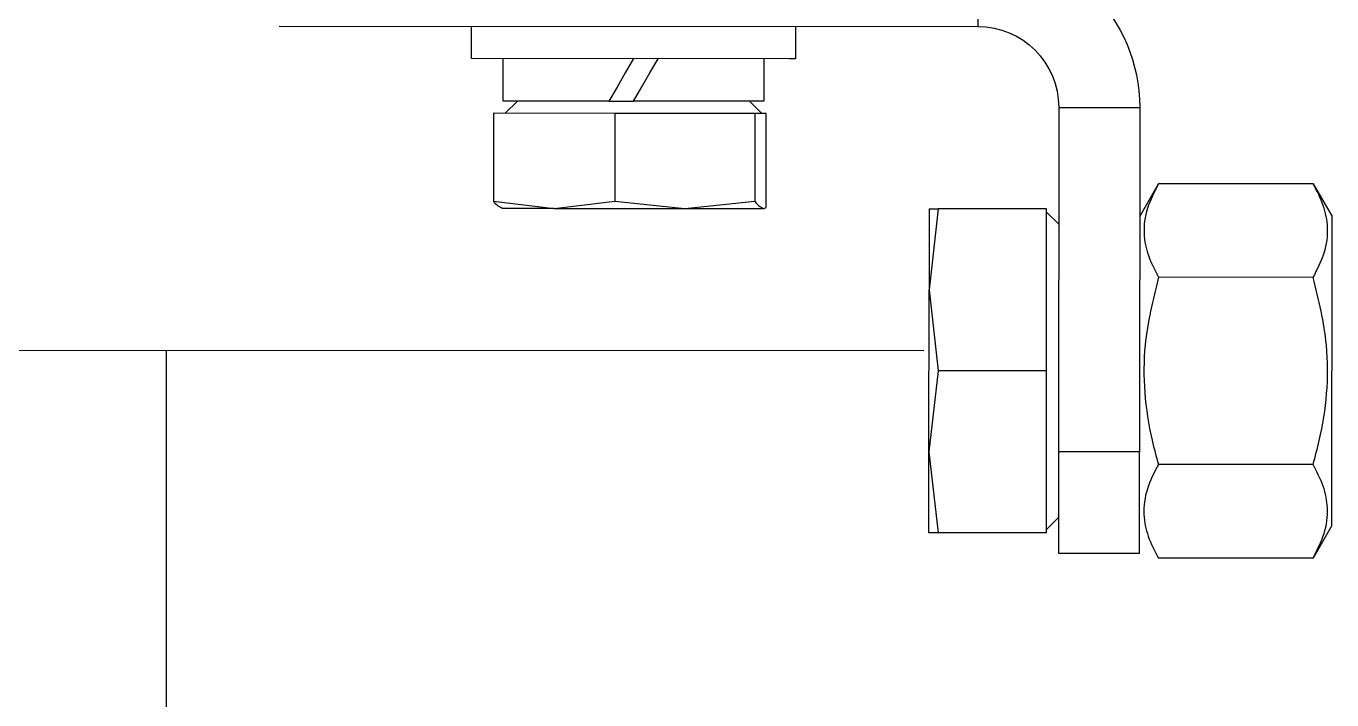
# Model space of a CAD drawing. Header units: millimetres. Extents: x 845401 to 948039, y 511594 to 550263.
# Drawn here: x 901967 to 902031.4, y 535965.8 to 535999.1 of the extents above; entities that cross this region are included whole.
import ezdxf

# ---------------------------------------------------------------- set-up
doc = ezdxf.new("R2010")
doc.units = ezdxf.units.MM
doc.layers.add('00', color=7, linetype='Continuous')
doc.layers.add('1轮廓实线层', color=7, linetype='Continuous')
doc.layers.add('A-剖-0.10mm.......SECT-L01', color=255, linetype='Continuous', lineweight=18)

# ---------------------------------------------------------------- blocks, each defined once
blk = doc.blocks.new('*U100479')
at = {"color": 7, "linetype": 'Continuous', "lineweight": 25}
for p, q in [((-1967.692, 392.02), (-1967.692, 388.02)), ((-1933.192, 388.02), (-1967.692, 388.02)), ((-1958.692, 388.02), (-1958.692, 386.42)), ((-1942.692, 386.42), (-1942.692, 388.02)), ((-1958.692, 386.42), (-1958.384, 386.42)), ((-1958.384, 386.42), (-1942.692, 386.42)), ((-1957.132, 386.42), (-1957.132, 384.32)), ((-1944.252, 384.32), (-1944.252, 386.42)), ((-1971.692, 384.02), (-1975.692, 384.02)), ((-1975.692, 384.02), (-1975.692, 367.02)), ((-1971.692, 384.02), (-1971.692, 367.02)), ((-1957.241, 383.72), (-1956.68, 383.72)), ((-1957.132, 384.32), (-1950.692, 384.32)), ((-1956.427, 384.32), (-1957.027, 383.72)), ((-1956.68, 383.72), (-1956.68, 379.386)), ((-1956.68, 383.72), (-1949.768, 383.72)), ((-1949.479, 384.32), (-1950.692, 384.32)), ((-1949.768, 383.72), (-1949.768, 379.386)), ((-1949.768, 383.72), (-1943.779, 383.72)), ((-1949.479, 384.32), (-1944.252, 384.32)), ((-1944.357, 383.72), (-1944.957, 384.32)), ((-1943.779, 383.72), (-1943.779, 379.386)), ((-1984.261, 380.258), (-1985.192, 378.645)), ((-1984.261, 380.258), (-1976.623, 380.258)), ((-1975.692, 378.645), (-1976.623, 380.258)), ((-1953.224, 379.02), (-1956.68, 379.386)), ((-1949.768, 379.386), (-1953.224, 379.02)), ((-1946.773, 379.02), (-1949.768, 379.386)), ((-1943.779, 379.386), (-1946.773, 379.02)), ((-1985.192, 363.395), (-1985.192, 378.645)), ((-1971.092, 378.855), (-1971.692, 378.255)), ((-1971.092, 371.02), (-1971.092, 379.02)), ((-1971.092, 379.02), (-1965.742, 379.02)), ((-1965.742, 379.02), (-1965.292, 375.02)), ((-1965.292, 379.02), (-1965.292, 375.02)), ((-1957.142, 379.02), (-1957.241, 379.081)), ((-1953.224, 379.02), (-1957.142, 379.02)), ((-1946.773, 379.02), (-1953.224, 379.02)), ((-1946.773, 379.02), (-1944.192, 379.02)), ((-1984.261, 375.639), (-1976.623, 375.639)), ((-1965.292, 375.02), (-1965.742, 371.02)), ((-1965.292, 367.02), (-1965.292, 375.02)), ((-1971.092, 371.02), (-1965.742, 371.02)), ((-1971.092, 363.02), (-1971.092, 371.02)), ((-1965.742, 371.02), (-1965.292, 367.02)), ((-1975.692, 367.02), (-1971.692, 367.02)), ((-1975.692, 362.02), (-1975.692, 367.02)), ((-1971.692, 367.02), (-1971.692, 362.02)), ((-1965.292, 367.02), (-1965.742, 363.02)), ((-1965.292, 363.02), (-1965.292, 367.02)), ((-1984.261, 366.401), (-1976.623, 366.401)), ((-1971.692, 363.785), (-1971.092, 363.185)), ((-1985.192, 363.395), (-1984.261, 361.782)), ((-1971.092, 363.02), (-1965.742, 363.02)), ((-1984.261, 361.782), (-1976.623, 361.782)), ((-1971.692, 362.02), (-1975.692, 362.02))]:
    blk.add_line(p, q, dxfattribs=at)
blk.add_line((-1957.241, 379.081), (-1957.241, 383.72))
at = {"color": 7, "linetype": 'Continuous', "lineweight": 25, "flags": 128}
for points in [[(-1950.692, 384.32), (-1951.098, 385.024), (-1951.503, 385.725), (-1951.904, 386.42)], [(-1950.692, 386.42), (-1950.285, 385.716), (-1949.881, 385.015), (-1949.479, 384.32)]]:
    blk.add_lwpolyline(points, dxfattribs=at)
at = {"color": 7, "linetype": 'Continuous', "lineweight": 25}
for radius in [8, 4]:
    blk.add_arc((-1967.692, 384.02), radius, 90, 180, dxfattribs=at)
for points, knots in [([(-1984.261, 375.639), (-1984.467, 376.04), (-1984.884, 376.85), (-1985.037, 378.051), (-1984.813, 379.199), (-1984.446, 379.903), (-1984.261, 380.258)], [0, 0, 0, 0, 0.264603, 0.534946, 0.765344, 1, 1, 1, 1]), ([(-1976.623, 380.258), (-1976.416, 379.857), (-1975.999, 379.046), (-1975.846, 377.846), (-1976.07, 376.698), (-1976.438, 375.994), (-1976.623, 375.639)], [0, 0, 0, 0, 0.264604, 0.534947, 0.765345, 1, 1, 1, 1]), ([(-1956.68, 379.386), (-1956.684, 379.38), (-1956.837, 379.156), (-1956.992, 379.087), (-1957.142, 379.02)], [0, 0, 0, 0, 0.026995, 1, 1, 1, 1]), ([(-1944.241, 379.02), (-1944.09, 379.087), (-1943.935, 379.156), (-1943.783, 379.38), (-1943.779, 379.386)], [0, 0, 0, 0, 0.973007, 1, 1, 1, 1]), ([(-1965.292, 379.02), (-1965.374, 379.02), (-1965.459, 379.02), (-1965.735, 379.02), (-1965.742, 379.02)], [0, 0, 0, 0, 0.973006, 1, 1, 1, 1]), ([(-1984.261, 366.401), (-1984.368, 366.797), (-1984.681, 367.945), (-1984.993, 369.914), (-1984.997, 372.646), (-1984.533, 374.532), (-1984.261, 375.639)], [0, 0, 0, 0, 0.131292, 0.380799, 0.636403, 1, 1, 1, 1]), ([(-1976.623, 375.639), (-1976.35, 374.532), (-1975.891, 372.666), (-1975.888, 369.935), (-1976.197, 367.964), (-1976.515, 366.797), (-1976.623, 366.401)], [0, 0, 0, 0, 0.363595, 0.612789, 0.868708, 1, 1, 1, 1]), ([(-1984.261, 361.782), (-1984.467, 362.183), (-1984.884, 362.994), (-1985.037, 364.195), (-1984.813, 365.342), (-1984.446, 366.046), (-1984.261, 366.401)], [0, 0, 0, 0, 0.264604, 0.534947, 0.765345, 1, 1, 1, 1]), ([(-1976.623, 366.401), (-1976.416, 366), (-1975.999, 365.19), (-1975.846, 363.989), (-1976.07, 362.841), (-1976.438, 362.138), (-1976.623, 361.782)], [0, 0, 0, 0, 0.264603, 0.534946, 0.765344, 1, 1, 1, 1]), ([(-1965.742, 363.02), (-1965.735, 363.02), (-1965.459, 363.02), (-1965.374, 363.02), (-1965.292, 363.02)], [0, 0, 0, 0, 0.026994, 1, 1, 1, 1])]:
    blk.add_open_spline(points, degree=3, knots=knots, dxfattribs=at)
at = {"layer": '1轮廓实线层'}
for p, q in [((-1895.959, 372.02), (-1965.042, 372.02)), ((-1927.642, 282.02), (-1927.642, 372.02))]:
    blk.add_line(p, q, dxfattribs=at)
blk = doc.blocks.new('C线')
at = {"xscale": -1, "rotation": 359.9712527628268}
blk.add_blockref('*U100479', (981915.903, 474449.796, -3.592), dxfattribs=at)
blk = doc.blocks.new('BC线平台')
at = {"layer": 'A-剖-0.10mm.......SECT-L01'}
h = blk.add_hatch(dxfattribs=at)
h.set_pattern_fill('CROSS', color=2, scale=50)
h.set_pattern_definition([(0, (691447.87, 341554.85), (317.5, 317.5), [158.75, -476.25]), (90, (691527.24, 341475.47), (-317.5, 317.5), [158.75, -476.25])])
h.paths.add_polyline_path([(772874.462, 370095.421), (786169.72, 370095.421), (786169.72, 367097.042), (772874.462, 367097.042)])

msp = doc.modelspace()

# ---------------------------------------------------------------- block references
at = {"layer": '00'}
for name, p in [('BC线平台', (120688.345, 168041.308, -0.976)), ('C线', (-81869.829, 61162.217))]:
    msp.add_blockref(name, p, dxfattribs=at)

doc.saveas('drawing.dxf')
